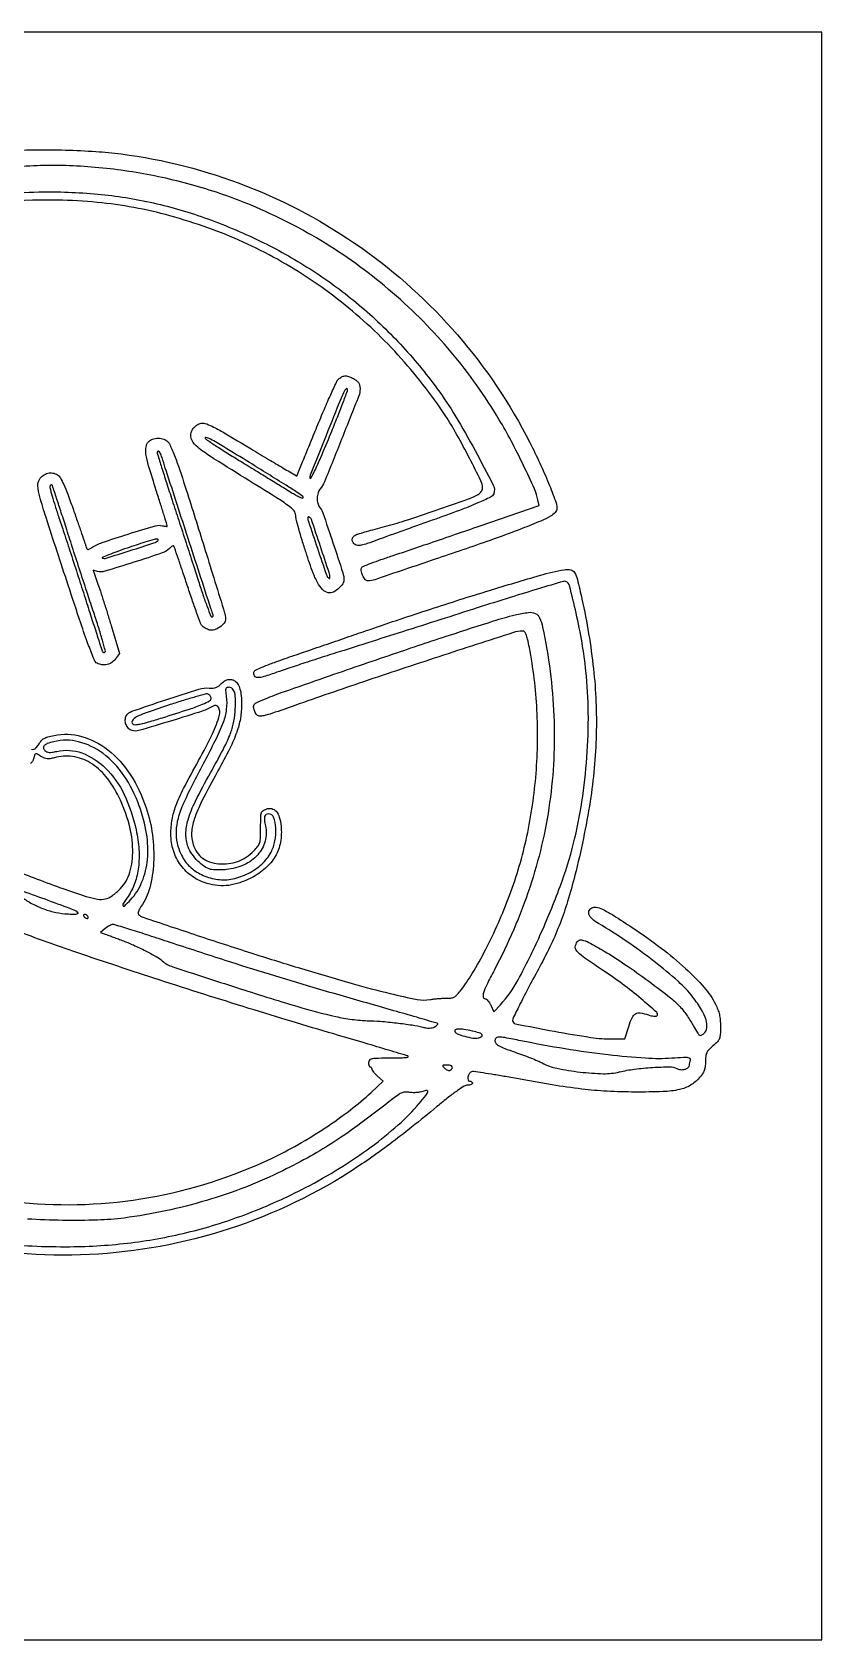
# Model space of a CAD drawing. Extents: x 0 to 800, y 0 to 800.
# Drawn here: x 407 to 800, y 0 to 800 of the extents above; entities that cross this region are included whole.
import ezdxf

# ---------------------------------------------------------------- set-up
doc = ezdxf.new("R2010")
doc.units = 0

msp = doc.modelspace()

# ---------------------------------------------------------------- linework, layer by layer
msp.add_lwpolyline([(0, 400), (0, 0), (400, 0), (800, 0), (800, 400), (800, 800), (400, 800), (0, 800)], close=True)
for points in [[(396.531251, 740.945834, -0.018543), (408.293962, 741.482377, -0.009174), (423.244954, 741.335155, -0.00917), (438.426456, 740.628208, -0.015868), (451, 739.409739, -0.061091), (513.532161, 723.417921, -0.06061), (570.528137, 692.76211, -0.060589), (618.527129, 649.322518, -0.060972), (654.596471, 595.730231, -0.009654), (659.522571, 585.566099, -0.010574), (663.898701, 575.520661, -0.007939), (667.338333, 566.75194, -0.089724), (668, 563.094403, -0.188302), (667.194754, 561.032039, -0.074087), (664.779231, 559.085076, -0.033966), (660.087524, 556.745416, -0.005717), (650.776373, 552.991276, -0.009288), (634.78785, 547.096188, -0.002087), (607.340687, 537.679738, -0.000466), (577.298443, 527.54413, -0.081292), (573.973803, 527, -0.223116), (572.58583, 527.651806, -0.063838), (571.278973, 529.712343, -0.063218), (570.519896, 532.070347, -0.197454), (570.852134, 533.670497, -0.151793), (571.488496, 534.17975, -0.002772), (575.569065, 535.753392, -0.006587), (580.396062, 537.51183, -0.00432), (586, 539.415903, 0.001837), (593.518177, 541.928818, 0.000564), (604.853113, 545.778076, 0.000564), (617.530676, 550.11519, 0.000618), (629.819107, 554.351646), (659.138213, 564.5), (658.602398, 567.208545, 0.05676), (656.845166, 572.718926, 0.006827), (651.451873, 584.302429, 0.00879), (645.229585, 596.643815, 0.013347), (639.351462, 607.121524, 0.040408), (615.392513, 640.772572, 0.039763), (586.21386, 670.328242, 0.039705), (552.680483, 694.930486, 0.040029), (515.768227, 713.847159, 0.029356), (487.832687, 723.567947, 0.027875), (458.465947, 730.148364, 0.02815), (428.857083, 733.371053, 0.031582), (400.199239, 733.055445, 0.034397)], [(371.735719, 716.733595, -0.039417), (410, 720.491273, -0.028083), (439.358821, 719.402834, -0.031997), (467.136447, 715.000414, -0.031843), (494.240687, 707.064938, -0.027319), (521.585563, 695.403498, -0.029476), (546.597965, 681.192932, -0.030582), (569.444789, 664.297839, -0.030559), (590.075302, 644.729252, -0.029337), (608.469493, 622.535266, -0.022593), (617.447512, 609.074449, -0.01234), (627.282526, 591.831597, -0.005432), (636.345491, 574.542228, -0.212713), (636.568607, 570.318191, -0.189747), (635.014928, 568.621551, -0.011698), (628.682951, 565.710492, -0.012701), (619.528422, 562.031455, -0.00426), (605.982912, 557.114476, 0.000651), (598.574814, 554.485722, 0.000556), (590.772287, 551.695786, 0.00056), (583.682434, 549.142824, 0.001594), (578.752534, 547.343604, -0.005966), (573.544657, 545.494373, -0.030935), (570.601584, 544.688044, -0.060679), (568.728614, 544.529678, -0.165452), (567.502534, 544.997897, -0.089321), (566.353779, 546.362014, -0.169264), (566.090708, 547.757061, -0.169345), (566.751695, 549.012955, -0.089421), (568.25, 549.97851, -0.026452), (569.699131, 550.493064, -0.002599), (573.257879, 551.52836, -0.00328), (577.517098, 552.713306, -0.002593), (582.138525, 553.940727, 0.014504), (592.400922, 556.929767, 0.004337), (607.865951, 562.073634, 0.003035), (623.22874, 567.436341, 0.037387), (628.897663, 569.945231, 0.069194), (629.701708, 570.530936, 0.056072), (630.382439, 571.353989, 0.057688), (630.844538, 572.277924, 0.087349), (631, 573.161023, 0.113949), (630.166221, 576.772076, 0.005292), (624.49972, 588.08313, 0.009689), (618.260469, 599.657984, 0.016724), (612.568651, 609, 0.040041), (588.90103, 639.451807, 0.040201), (560.711404, 665.697614, 0.040429), (528.848422, 686.963919, 0.041529), (494.256231, 702.607518, 0.017678), (475.304606, 708.601946, 0.022168), (457.348, 712.743209, 0.022223), (439.131778, 715.271182, 0.017915), (419.399805, 716.409631, 0.071266), (353.836266, 708.471715, 0.070491)], [(406.460519, 443.178147, 0.19981), (407.613294, 443.173693, 0.120384), (408.886691, 444.10249, 0.045979), (410.151005, 445.914874, -0.058233), (411.273519, 447.442996, -0.079574), (412.618435, 448.491317, -0.057204), (414.548696, 449.282504, -0.016983), (417.651005, 450.044172, -0.121803), (431.268348, 449.558924, -0.09723), (444.394213, 442.860319, -0.083579), (455.570761, 430.577932, -0.062593), (463.4831, 414.050747, -0.046825), (466.615043, 400.546606, -0.046737), (467.182322, 386.686846, -0.05041), (465.253039, 374.195115, -0.091455), (460.898093, 364.856885, 0.029559), (460.127785, 363.627336, 0.045385), (459.627429, 362.475687, 0.05597), (459.430455, 361.539307, 0.229635), (459.627045, 361.010508, 0.110366), (462.034825, 359.55548, 0.000553), (488.952054, 350.5568, 0.002863), (515.63204, 341.839604, 0.004231), (539.142806, 334.525388, 0.003626), (566.02963, 326.622067, 0.010246), (584.952717, 321.625556, 0.011452), (598.486635, 318.673527, 0.09064), (604.873873, 318.602833, -0.013569), (606.915702, 318.895951, -0.009492), (609.230051, 319.119896, -0.009584), (611.45763, 319.249941, -0.019617), (613.207153, 319.249798, 0.039237), (615.297611, 319.331627, 0.093996), (616.771507, 319.795643, 0.079973), (618.112886, 320.819706, 0.022964), (619.827859, 322.801997, 0.031574), (625.906958, 331.608682, 0.01592), (632.488895, 343.397488, 0.015069), (638.893132, 356.749341, 0.015109), (644.475436, 370.450929, 0.036131), (653.077343, 399.872295, 0.033141), (657.666145, 431.088928, 0.032964), (658.103698, 462.813379, 0.034767), (654.322572, 493.75, 0.008176), (653.432915, 497.976283, 0.039542), (652.701628, 500.316521, 0.082021), (651.939112, 501.572618, 0.218776), (651.009108, 502, 0.078474), (646.362715, 501.266237, 0.00058), (609.258874, 489.199962, 0.002482), (571.732474, 476.741658, 0.003259), (537.605503, 464.975251, -0.001986), (526.324921, 461.053742, -0.025899), (522.059946, 459.832844, -0.085219), (519.777321, 459.702615, -0.209587), (518.355503, 460.528499, -0.045419), (517.836294, 461.393501, -0.030395), (517.398179, 462.462221, -0.030619), (517.098003, 463.559376, -0.051506), (517, 464.508228, -0.2835), (517.976632, 466.092242, -0.020137), (522.908741, 468.327528, -0.011739), (531.902381, 471.731, -0.001287), (552.75, 479.005425, -0.001461), (586.581642, 490.602237, -0.002582), (614.579017, 499.946919, -0.002488), (636.538404, 507.029669, -0.018146), (647.198283, 509.988366, -0.023378), (653.844994, 511.250842, -0.140491), (657.294276, 510.771104, -0.188835), (659.419968, 508.623067, -0.048947), (660.927881, 503.900676, -0.042232), (666.545406, 459.852803, -0.045621), (664.437092, 416.634841, -0.045513), (654.514665, 374.425696, -0.041662), (636.910621, 333.375864, 0.006527), (633.113396, 325.998437, 0.038296), (631.47494, 321.963639, 0.117693), (631.316659, 319.85368, 0.368252), (632.318573, 319, -0.170334), (632.928499, 318.786009, -0.043316), (633.698968, 318.051606, -0.039108), (634.483985, 317.007317, -0.031042), (635.166174, 315.771425), (636.6952, 312.542851), (639.906532, 316.021425, 0.063625), (648.734617, 328.429366, 0.016484), (659.608447, 350.468178, 0.01742), (669.651911, 374.863536, 0.027397), (676.366979, 396.5, 0.023811), (680.501623, 417.050935, 0.019784), (682.980109, 439.214893, 0.019857), (683.692391, 461.403375, 0.024636), (682.518163, 482.025055, 0.015834), (680.565057, 496.108062, 0.013338), (677.630837, 510.875114, 0.006144), (674.379925, 524.446654, 0.24392), (672.400925, 526.676392, 0.165183), (671.334523, 526.718002, 0.000577), (658.890152, 523.010362, 0.002998), (644.780032, 518.696376, 0.001866), (628.282575, 513.476489, -0.000256), (610.183449, 507.685655, -0.000221), (591.178508, 501.625007, -0.000223), (573.948576, 496.147266, -0.00065), (562.048518, 492.386854, 0.001406), (552.339485, 489.302653, 0.001368), (542.559851, 486.136186, 0.001348), (533.980283, 483.306687, 0.005103), (528.63599, 481.467381, -0.010326), (522.137025, 479.306342, -0.075192), (518.89699, 478.815781, -0.263158), (517.472439, 479.621025, -0.18811), (517.15622, 481.46551, -0.232429), (517.961544, 482.505664, -0.013544), (521.71865, 484.220256, -0.013918), (527.322467, 486.414486, -0.00414), (536, 489.455724, 0.000232), (544.558049, 492.3802, 0.000126), (555.0875, 495.986768, 0.000125), (565.806625, 499.664312, 0.000198), (575, 502.825031, -0.004093), (605.036383, 512.890691, -0.004434), (634.444062, 522.19093, -0.003688), (659.800507, 529.759115, -0.029597), (671.674593, 532.458081, -0.087415), (674.908217, 532.425546, -0.213225), (676.825877, 531.100595, -0.076529), (678.23701, 527.699317, -0.005708), (680.522798, 517.896927, -0.027038), (686.258594, 483.153377, -0.033778), (687.631572, 450.498282, -0.032801), (684.588996, 417.188351, -0.023288), (677.015328, 380.437091, -0.011476), (673.387071, 367.466254, -0.018091), (669.621115, 356.538726, -0.018727), (665.177495, 346.187972, -0.013564), (659.493194, 335, 0.002826), (654.142458, 325.005938, 0.004897), (649.825294, 316.634155, 0.002105), (646.333331, 309.623312, 0.114978), (646, 308.192932, 0.358847), (647.364628, 306.536373, 0.002452), (666.792501, 302.845266, 0.008419), (684.931324, 299.806075, 0.037302), (695.713729, 299.000196), (701.927458, 299), (703.840281, 305.25, -0.03089), (705.468869, 309.593035, -0.156071), (707.174147, 311.497917, -0.173781), (709.558902, 311.948802, -0.0404), (713.584355, 310.97216, 0.022019), (714.993668, 310.574914, 0.030181), (716.291925, 310.351564, 0.030572), (717.341995, 310.300172, 0.199651), (717.817002, 310.504562, 0.426204), (717.756192, 312.219467, 0.007345), (709.930719, 319.012409, 0.01513), (700.702115, 326.322853, 0.013854), (690.777922, 333.288243, -0.003674), (682.949962, 338.547831, -0.02696), (679.368179, 341.286977, -0.06247), (677.629933, 343.193579, -0.185971), (677.205675, 344.878135, -0.135687), (678.274264, 347.472246, -0.271233), (680.264826, 348.268688, -0.08698), (683.929609, 347.043454, -0.009923), (691.543955, 342.723997, -0.015315), (701.950087, 336.105491, -0.009372), (713.825262, 327.701779, -0.008105), (724.600305, 319.496776, -0.045843), (729.83589, 314.53413, -0.01963), (731.292288, 312.73783, -0.009455), (733.022088, 310.330707, -0.00936), (734.733666, 307.749267, -0.01324), (736.152125, 305.384443, 0.006404), (738.15008, 301.947852, 0.095716), (739.071825, 300.918439, 0.277311), (739.933112, 300.824494, 0.075941), (741.121085, 301.60958, 0.177339), (742.652239, 304.5207, 0.10558), (742.34657, 308.472115, 0.066127), (740.077654, 313.557698, 0.026096), (735.717639, 319.877857, 0.047896), (728.528793, 327.566975, 0.015501), (716.522832, 337.522308, 0.015464), (702.581361, 347.695129, 0.018158), (688.75, 356.42718, -0.052424), (685.58781, 358.740407, -0.125656), (683.996608, 361.14558, -0.226352), (684.218023, 363.136884, -0.17875), (685.950021, 364.484137, -0.151719), (688.213848, 364.498149, -0.044409), (691.478264, 363.180224, -0.023261), (696.483191, 360.321329, -0.004184), (705.5, 354.492523, -0.016688), (719.982218, 344.249266, -0.023494), (732.120751, 334.108648, -0.026773), (741.425105, 324.595866, -0.062226), (747.019156, 316.357301, -0.026748), (748.207965, 313.686076, -0.036933), (748.961748, 311.173024, -0.034592), (749.368461, 308.452899, -0.019819), (749.5, 305.135642, -0.0128), (749.398664, 301.177828, -0.08042), (748.97536, 299.208167, -0.098174), (747.981672, 297.650716, -0.023593), (745.75, 295.529665, 0.022689), (743.671658, 293.561479, 0.080582), (742.629219, 292.058573, 0.084806), (742.143021, 290.344598, 0.026806), (742, 287.678819, -0.029057), (741.854684, 285.1804, -0.061179), (741.396549, 283.295258, -0.061118), (740.495503, 281.575832, -0.028947), (738.953373, 279.599676, -0.081302), (734.505484, 275.943489, -0.077614), (729.053667, 273.823599, -0.045207), (720.964699, 272.802418, -0.010032), (707, 272.590648, -0.011913), (693.04328, 272.991648, -0.016189), (680.488619, 274.060403, -0.012205), (665.616791, 276.182074, -0.003748), (643.280448, 280.099359, 0.003852), (636.861115, 281.223778, 0.005812), (631.250831, 282.095083, 0.002524), (626.462728, 282.757158, 0.125341), (625.521054, 282.646453, 0.160796), (624.382184, 281.715522, 0.092677), (623.715628, 280.055544, 0.125365), (623.792539, 278.58959, 0.328327), (624.59362, 278, -0.069385), (625.131138, 277.925048, -0.085458), (625.586876, 277.70625, -0.100015), (625.89159, 277.381338, -0.139383), (626, 277, -0.221988), (625.821252, 276.617232, -0.076817), (625.286077, 276.29375, -0.058416), (624.500255, 276.07318, -0.039257), (623.569623, 276, 0.137877), (621.896007, 275.52955, 0.015304), (618.539108, 273.336643, 0.014787), (614.115971, 270.051418, 0.006108), (608.319623, 265.358156, -0.004887), (595.711975, 255.098758, -0.007697), (584.669796, 246.565993, -0.008738), (574.556182, 239.268728, -0.010502), (564.787753, 232.776924, -0.066846), (500.600852, 203.179857, -0.066725), (430.839694, 191.541694, -0.066746), (360.495388, 198.687768, -0.066957)], [(397.273476, 383.266785, 0.002851), (409.261937, 378.578993, 0.006324), (421.991608, 373.868784, 0.008492), (433.647441, 369.944437, 0.03359), (439.221552, 368.576666, 0.099985), (443.133345, 368.677763, 0.104932), (446.589874, 370.280797, 0.039187), (450.626404, 373.833121, 0.123026), (455.343286, 381.958604, 0.074624), (456.81614, 393.037441, 0.062886), (454.963768, 405.956685, 0.046445), (449.8592, 419.483679, 0.056521), (443.415129, 429.613322, 0.087172), (435.612199, 436.421018, 0.101201), (426.873439, 439.529609, 0.10309), (417.67698, 438.927257, -0.023086), (415.612185, 438.455338, -0.065017), (414.135846, 438.383412, -0.078594), (412.855823, 438.693994, -0.046317), (411.462164, 439.432834, 0.01393), (409.38531, 440.712406, 0.195097), (408.533404, 440.831564, 0.251451), (407.959923, 440.308903, 0.023288), (407.38758, 438.408107, -0.082746), (406.816519, 437.097868, -0.070318), (405.824348, 435.958707, -0.053594)], [(401.354399, 217.689387, 0.068722), (464.815006, 220.079376, 0.06698), (525.848099, 239.537853, 0.019012), (539.204365, 246.498239, 0.01653), (552.64617, 254.767001, 0.016912), (565.110815, 263.634862, 0.024083), (575.5, 272.39159), (581.5, 277.964341), (578.75, 280.434205, -0.019468), (577.697075, 281.456651, -0.024417), (576.807812, 282.486386, -0.023775), (576.161349, 283.399692, -0.143069), (576, 283.952034, 0.080969), (575.934752, 284.352307, 0.091756), (575.746357, 284.69216, 0.100716), (575.465864, 284.919388, 0.120608), (575.136536, 285, -0.241343), (574.814734, 285.164936, -0.076239), (574.561936, 285.660937, -0.056668), (574.41, 286.388187, -0.036512), (574.392976, 287.25, -0.133474), (574.808912, 288.510952, -0.186533), (575.766698, 289.191792, -0.05618), (577.838262, 289.477174, -0.004254), (583.50644, 289.568719, 0.001888), (589.768614, 289.640211, 0.016366), (592.553461, 289.773764, 0.051742), (593.816327, 290.008844, 0.571458), (593.916667, 290.410124, 0.121988), (593.522573, 290.643529, 0.000106), (582.900521, 293.833191, 0.001114), (571.024142, 297.367955, 0.000682), (557, 301.487201, -0.004007), (514.613625, 314.243995, -0.003376), (469.936728, 328.412878, -0.003448), (428.894282, 342.048347, -0.008194), (398.614392, 352.897304, 0.002444)], [(390.042582, 197.389545, 0.018743), (406.725865, 195.996206, 0.013306), (425.5, 195.635117, 0.028866), (456.043369, 197.626183, 0.030672), (485.529565, 203.117907, 0.030453), (514.31348, 212.222471, 0.027631), (542.758647, 225.010136, 0.018872), (559.762088, 234.64367, 0.020665), (575.468483, 245.263439, 0.022135), (589.026529, 256.230031, 0.034974), (599.502159, 266.893952, 0.008288), (602.835023, 270.932184, 0.097819), (603.767208, 272.729753, 0.527103), (603.253088, 273.356746, 0.07013), (601.25, 272.895703, -0.048334), (599.93415, 272.532007, -0.024698), (598.231842, 272.320375, -0.024288), (596.440798, 272.274273, -0.033394), (594.837123, 272.41834, 0.044999), (592.677042, 272.562023, 0.084982), (590.968396, 272.227965, 0.06134), (589.126519, 271.256954, 0.014631), (586.337123, 269.193347, -0.007198), (570.402525, 257.034271, -0.014896), (557.549219, 248.096247, -0.016958), (545.321934, 240.701545, -0.013006), (531.5, 233.435358, -0.021981), (513.071711, 225.337421, -0.020173), (493.473184, 218.630288, -0.01992), (473.137143, 213.447232, -0.020059), (452.5, 209.913015, -0.025037), (439.309504, 208.863035, -0.011257), (421.928885, 208.743844, -0.011292), (404.368598, 209.415634, -0.022325)]]:
    msp.add_lwpolyline(points, format="xyb")
for points in [[(566.315741, 627.850296, -0.03924), (568.052695, 626.754158, -0.081659), (569.160161, 625.6039, -0.090189), (569.77546, 624.239283, -0.056716), (570.003551, 622.5, -0.098298), (569.384583, 619.076741, -0.001137), (560.849145, 597.526835, -0.001349), (552.299134, 576.249773, -0.080651), (550.155836, 572.720352, 0.106201), (549.105529, 570.775139, 0.062685), (548.687694, 568.157289, 0.063344), (548.931356, 565.557503, 0.118742), (549.856543, 563.672855, -0.09072), (551.461095, 560.816242, -0.002035), (556.528781, 545.863499, -0.002285), (561.424649, 530.996396, -0.07855), (562, 527.356657, -0.152048), (561.391208, 525.400966, -0.058955), (559.497227, 523.247359, -0.058434), (557.100344, 521.554426, -0.125201), (554.920905, 521, -0.174851), (551.995022, 522.055457, -0.086306), (549.39583, 525.102741, -0.044218), (546.665886, 530.81761, -0.009944), (543.093694, 541.000974, -0.005233), (541.142074, 547.156558, -0.006829), (539.492963, 552.829501, -0.005198), (538.229679, 557.600432, -0.06125), (537.988734, 559.500974, 0.182476), (537.12546, 561.76192, 0.052825), (534.318238, 564.322738, 0.018777), (528.428775, 568.32111, 0.001562), (512.738734, 578.065345, -0.003652), (495.060517, 589.147, -0.039961), (488.374066, 594.199704, -0.131135), (485.945884, 597.881595, -0.196424), (486.195434, 601.676158, -0.060104), (486.901627, 602.769134, -0.039764), (487.946714, 603.84005, -0.039768), (489.147982, 604.731878, -0.060174), (490.325295, 605.28459, -0.154434), (492.734204, 605.314167, -0.041992), (496.317038, 603.891014, -0.017883), (502.329618, 600.623481, -0.001985), (515.754612, 592.621082, 0.001014), (524.433526, 587.424857, 0.00169), (531.765447, 583.088783, 0.000115), (538.353015, 579.224948, 0.396636), (538.517764, 579.262651, 0.049993), (538.626517, 579.466192, 0.000025), (541.394793, 586.186308, 0.000355), (544.468516, 593.664034, 0.000216), (548.088447, 602.499248, -0.003583), (551.821589, 611.438705, -0.005227), (555.249419, 619.25675, -0.002694), (558.252756, 625.821833, -0.087912), (559.25, 627.249248, -0.068898), (560.802421, 628.4246, -0.106803), (562.403213, 628.91568, -0.095721), (564.190758, 628.725487, -0.046947)], [(562.254622, 621.475765, 0.027269), (560.560899, 617.848684, 0.00056), (553.097133, 599.228298, 0.000175), (545.241251, 579.545905, 0.095137), (545, 578.289469, 0.762232), (545.566672, 578.133718, 0.02338), (547.383458, 581.54226, 0.010472), (550.453055, 588.379014, 0.002251), (555.469609, 600.358935, 0.003254), (558.748022, 608.436539, 0.005109), (561.449147, 615.424963, 0.001583), (563.701388, 621.492274, 0.17012), (563.714576, 622.356272, 0.229278), (563.474197, 622.602926, 0.226303), (563.129623, 622.569192, 0.098216), (562.697189, 622.175525, 0.036289)], [(474.273576, 596.25, -0.069207), (475.055699, 595.100161, -0.009912), (476.2695, 592.517187, -0.011103), (477.584669, 589.382704, -0.009274), (478.844504, 586, -0.00779), (484.063666, 570.375931, -0.001531), (492.91523, 542.136889, -0.00029), (502.574119, 510.924554, -0.075023), (503, 508.102202, -0.162515), (502.284953, 505.960367, -0.078349), (500.183833, 503.923014, -0.07651), (497.492878, 502.586799, -0.136854), (495.043281, 502.498208, -0.041406), (493.980503, 502.848791, -0.032025), (492.890369, 503.396285, -0.03288), (491.933177, 504.044402, -0.064317), (491.285634, 504.69713, -0.073379), (490.602342, 505.928911, -0.002349), (488.61542, 511.284401, -0.004493), (486.353195, 517.64763, -0.003099), (483.900823, 524.892397, 0.000747), (481.506632, 532.076384, 0.001172), (479.424958, 538.243615, 0.000287), (477.587434, 543.635532, 0.045955), (477.328715, 544.213525, 0.31474), (477.040447, 544.352147, 0.075736), (476.507308, 544.179721, 0.051389), (475.827244, 543.74701, 0.029018), (475.096474, 543.096474, -0.114687), (471.51298, 540.864642, -0.004931), (457.320861, 536.18065, -0.004341), (442.899303, 531.715705, -0.137695), (439.2302, 531.650052), (437.038587, 532.223172), (439.469748, 525.361586, -0.005933), (440.68324, 521.8031, -0.001866), (442.415347, 516.451993, -0.001864), (444.303765, 510.46594, -0.002064), (446.083346, 504.666477), (450.265783, 490.832953), (448.283995, 488.166477, -0.085746), (446.393262, 486.367369, -0.088772), (444.030365, 485.333583, -0.090168), (441.48733, 485.192334, -0.092017), (439.076958, 485.958813, -0.175828), (437.67847, 487.517426, -0.00687), (434.851927, 494.816517, -0.007789), (430.934646, 505.885393, -0.00175), (424.624806, 524.85808, -0.000637), (413.630026, 558.452366, -0.012674), (410.540805, 568.816897, -0.043579), (409.573647, 574.216938, -0.169125), (410.385901, 577.466207, -0.086183), (412.231701, 579.439685, -0.101435), (414.538202, 580.538803, -0.105605), (417.016257, 580.618349, -0.100764), (419.357118, 579.685577, -0.117387), (420.755476, 578.205609, -0.024193), (422.408207, 574.991652, -0.017287), (424.451279, 570.049791, -0.005069), (427.247431, 562.32534, -0.000617), (429.420918, 556.100737, -0.000846), (431.360662, 550.492888, -0.000543), (432.977919, 545.774989, -0.009991), (433.459442, 544.267468, 0.027614), (433.917026, 542.991789, 0.232502), (434.365584, 542.602881, 0.19301), (435.003344, 542.682323, 0.018698), (436.364015, 543.502856, -0.063362), (441.554746, 546.032618, -0.006511), (454.553996, 550.25274, -0.004054), (468.122536, 554.342859, -0.133427), (471.508553, 554.408497, 0.015601), (472.464043, 554.200138, 0.02718), (473.268137, 554.095702, 0.02745), (473.866753, 554.083774, 0.40401), (474, 554.221763, 0.074986), (473.948457, 554.563513, 0.000161), (472.384375, 559.625034, 0.001099), (470.608527, 565.320916, 0.000682), (468.5, 572, -0.004236), (464.726574, 584.255652, -0.033127), (463.40151, 590.072356, -0.080352), (463.410681, 593.590506, -0.144135), (464.654988, 596.171259, -0.129226), (466.662153, 597.481147, -0.078408), (469.476022, 597.948775, -0.07875), (472.284004, 597.527293, -0.133058)], [(493, 597.769122, 0.053316), (494.172458, 596.813643, 0.001686), (499.346875, 593.468619, 0.003258), (505.494443, 589.580144, 0.002252), (512.5, 585.256305, -0.00026), (519.777136, 580.804769, -0.000294), (526.757802, 576.523936, -0.000268), (532.689088, 572.877437, -0.001619), (535.760601, 570.973088, 0.012099), (537.818935, 569.755881, 0.019083), (539.646615, 568.823616, 0.013796), (541.152833, 568.176248, 0.29943), (541.602358, 568.269024, 0.458245), (541.5484, 568.997037, 0.013903), (538.74557, 570.954452, 0.00665), (533.157684, 574.524508, 0.000341), (514.913699, 585.824369, 0.001915), (502.147056, 593.652204, 0.011786), (495.464777, 597.50159, 0.074996), (493.284349, 598.295895, 0.741019)], [(469, 591.045623, 0.074604), (469.150946, 590.0396, 0.00083), (471.185399, 583.45163, 0.00256), (473.588275, 575.853737, 0.001663), (476.439656, 567.095623, -0.000606), (479.701256, 557.148973, -0.000423), (483.356656, 545.923402, -0.000427), (486.842884, 535.155218, -0.000887), (489.539712, 526.75, 0.004822), (491.782337, 519.944964, 0.007832), (493.833156, 514.214062, 0.00256), (495.686056, 509.356902, 0.309676), (496.207045, 509, 0.141261), (496.553502, 509.099875, 0.149569), (496.784443, 509.367188, 0.119104), (496.857502, 509.772127, 0.072808), (496.758664, 510.25, -0.008755), (495.733654, 513.224982, -0.000033), (484.438044, 547.980813, -0.000058), (473.451667, 581.805904, -0.004825), (471.820527, 587, 0.022934), (470.919582, 589.542944, 0.055677), (469.970527, 591.290165, 0.308113), (469.373104, 591.517906, 0.347345)], [(415.625559, 574.203159, 0.206476), (415.516696, 573.464597, 0.003106), (416.690885, 569.173468, 0.007803), (418.181104, 564.159709, 0.005006), (420.059241, 558.386628, -0.001669), (422.530973, 550.957864, -0.000626), (425.947771, 540.529197, -0.00062), (429.64058, 529.162448, -0.000753), (433.072238, 518.5, 0.000115), (436.173043, 508.823234, 0.000178), (438.859004, 500.457944, 0.000054), (441.195082, 493.1939, 0.005477), (441.531358, 492.186618, 0.077823), (441.775028, 491.728127, 0.109567), (442.125381, 491.427778, 0.128862), (442.525718, 491.332298, 0.133634), (442.915307, 491.447657, 0.331103), (443.161407, 492.06788, 0.002644), (441.675578, 497.499183, 0.008037), (439.795628, 503.836108, 0.004899), (437.382238, 511.261039, -0.001377), (434.405829, 520.203371, -0.000732), (430.766275, 531.293935, -0.000728), (427.07905, 542.641459, -0.001131), (423.934815, 552.441719, 0.00099), (421.229955, 560.880672, 0.001601), (418.891614, 568.048159, 0.000225), (416.791099, 574.407831, 0.117015), (416.575083, 574.75825, 0.220396), (416.38697, 574.827246, 0.112142), (416.14155, 574.749802, 0.076406), (415.873023, 574.531973, 0.045825)], [(544, 558.464453, 0.080752), (544.333009, 556.415975, 0.000924), (548.753524, 543.260061, 0.000726), (553.275839, 529.946887, 0.105927), (554.11313, 528.55, 0.041126), (554.454494, 528.239836, 0.126224), (554.739482, 528.117925, 0.269947), (554.922318, 528.18973, 0.168891), (555, 528.413149, 0.079057), (554.578534, 531.062085, 0.00158), (550.298429, 544.032892, 0.00081), (545.7907, 557.477263, 0.174771), (544.957725, 558.526128, 0.048765), (544.590387, 558.706354, 0.10614), (544.281332, 558.752172, 0.182871), (544.081295, 558.661385, 0.198288)], [(454, 543.254386, 0.004805), (448.90116, 541.466803, 0.008896), (444.801826, 539.902242, 0.005262), (441.632119, 538.588504, 0.690174), (441.644516, 538.285161, 0.156717), (443.498819, 538.26505, 0.001768), (455.527367, 542.03337, 0.00234), (467.306204, 545.83, 0.110332), (469.45, 547.1042, 0.64509), (469.254011, 547.674385, 0.084725), (467.493938, 547.54185, 0.017949), (462.876071, 546.213466, 0.002899)], [(507.600296, 477.234687, -0.114241), (509.117003, 475.621464, -0.063504), (510.174201, 473.12262, -0.046732), (510.802451, 469.670227, -0.021656), (511, 465.11123, -0.044969), (510.392553, 458.370857, -0.041451), (508.586963, 451.654111, -0.029787), (505.138949, 443.611637, -0.010163), (499.217093, 432.371722, 0.008182), (491.267232, 417.426436, 0.037), (487.436225, 408.32808, 0.065954), (486.140775, 401.694159, 0.095263), (486.906428, 395.783525, 0.067445), (488.785037, 391.928629, 0.083369), (491.51781, 389.021544, 0.081343), (495.108003, 387.117568, 0.060711), (499.503749, 386.208132, 0.049174), (504.54084, 386.286371, 0.058519), (509.165844, 387.372728, 0.05959), (513.345586, 389.478306, 0.054003), (517.065822, 392.571272, 0.027602), (519.113058, 394.933349, 0.093678), (520.036182, 396.741161, 0.063302), (520.416206, 399.113063, 0.008109), (520.5, 404.279762, -0.005306), (520.555984, 409.554708, -0.068393), (520.864904, 411.496122, -0.166686), (521.646426, 412.580007, -0.0691), (523.271588, 413.421493, -0.136484), (526.012206, 413.60953, -0.164553), (528.229186, 412.313626, -0.110134), (529.804511, 409.404199, -0.043718), (530.665097, 404.917229, -0.070643), (530.353811, 396.92652, -0.085178), (527.781505, 389.878191, -0.082815), (522.932566, 383.944477, -0.062644), (515.955654, 379.219436, -0.034713), (510.083771, 376.731561, -0.050483), (504.611465, 375.447464, -0.054132), (499.293589, 375.333407, -0.049088), (493.890165, 376.343552, -0.080847), (486.543314, 379.840558, -0.082952), (480.759181, 385.461846, -0.082056), (477.071033, 392.715179, -0.076816), (475.8, 400.939608, -0.04325), (476.430196, 408.211436, -0.047093), (478.301797, 415.053532, -0.029697), (482.134927, 423.625404, -0.006867), (489.628538, 437.553074, 0.014804), (496.509401, 450.843174, 0.046956), (499.979507, 460.224385, 0.199819), (499.464002, 464.04852, 0.426367), (496.856902, 464.676311, -0.064058), (491.462442, 462.12475, -0.004856), (476.027823, 457.279858, -0.002904), (459.883869, 452.48626, -0.132958), (456.451244, 452.422881, -0.145406), (454.683904, 453.469569, -0.098873), (453.453679, 455.475178, -0.096639), (453.070614, 457.842517, -0.13135), (453.693804, 459.904777, -0.172049), (456.384546, 462.060141, -0.003418), (473.253912, 467.796359, -0.005063), (489.711026, 473.082725, -0.098528), (495, 473.636165, 0.037333), (496.80092, 473.604592, 0.070963), (498.218969, 473.89026, 0.074355), (499.457185, 474.548988, 0.044815), (500.702251, 475.656342, -0.06039), (502.407071, 477.080273, -0.087797), (504.207726, 477.841755, -0.100257), (505.977411, 477.886169, -0.103865)], [(503.348289, 469.475608, -0.0641), (503.401437, 462.988103, -0.060432), (501.824762, 456.56054, -0.026953), (497.712497, 447.230993, -0.003157), (487.298896, 427, 0.013707), (482.11725, 416.389072, 0.040148), (479.354665, 408.740396, 0.057048), (478.388059, 402.446137, 0.064733), (478.941831, 396.369323, 0.072899), (481.539643, 389.585232, 0.083306), (485.89094, 384.176445, 0.081577), (491.852235, 380.40318, 0.066421), (499.146198, 378.39344, 0.086863), (506.604795, 378.670095, 0.065291), (514.358201, 381.41942, 0.065448), (521.121566, 386.065066, 0.088373), (525.673828, 391.907284, 0.077082), (527.618404, 397.551662, 0.05959), (528.00178, 404.055234, 0.070359), (526.935722, 409.296879, 0.317481), (524.523833, 411, 0.138537), (523.223192, 410.632573, 0.190531), (522.501608, 409.670664, 0.098652), (522.377507, 407.910411, 0.023688), (522.885799, 405.012756, -0.122488), (522.713286, 397.430102, -0.116258), (519.023674, 390.643844, -0.103905), (512.268364, 385.674148, -0.081267), (503.461316, 383.283852, -0.015007), (501.249947, 383.122504, -0.013885), (498.974753, 383.088252, -0.014029), (496.948392, 383.170915, -0.044298), (495.60726, 383.383724, -0.08887), (492.494744, 384.785572, -0.046098), (489.203449, 387.516327, -0.044816), (486.322763, 390.960733, -0.060606), (484.429005, 394.546727, -0.094091), (483.281932, 400.952917, -0.070394), (484.363089, 408.058046, -0.043149), (488.052272, 417.353649, -0.011669), (495.478729, 431.364762, 0.005962), (501.777642, 442.927694, 0.025612), (505.085678, 450.034146, 0.04047), (506.856361, 455.686994, 0.037909), (507.742503, 461.676707, 0.015137), (507.98583, 467.633528, 0.060444), (507.584846, 471.25793, 0.126735), (506.54171, 473.246761, 0.211998), (504.845024, 474, 0.077076), (503.697832, 473.822102, 0.240381), (503.158321, 473.288912, 0.10417), (503.033505, 472.178044, 0.010129)], [(475.5, 465.361333, 0.004773), (464.058027, 461.517118, 0.034655), (458.726475, 459.244389, 0.117558), (456.663332, 457.484374, 0.369533), (456.793566, 455.806434, 0.218113), (457.974609, 455.367407, 0.032235), (460.560929, 455.726724, 0.020638), (464.635048, 456.740001, 0.004476), (471.57531, 458.841239, 0.002862), (485.000776, 463.12202, 0.019211), (491.567257, 465.53988, 0.03625), (495.111757, 467.312328, 0.316167), (495.794006, 468.831127, 0.078177), (495.561385, 469.475808, 0.067568), (495.132892, 470.054626, 0.069708), (494.581212, 470.482271, 0.095649), (493.988516, 470.684957, 0.102827), (492.916724, 470.613958, 0.00232), (487.943502, 469.206911, 0.005123), (482.122329, 467.465972, 0.003433)], [(417.517274, 446.921726, 0.022524), (414.269456, 445.959573, 0.110979), (412.655348, 444.960818, 0.260438), (412.324147, 443.83486, 0.142242), (413.042857, 442.53802, 0.08652), (413.999426, 441.870117, 0.091718), (415.106327, 441.582756, 0.058132), (416.625441, 441.651251, 0.015617), (419, 442.113895, -0.144583), (431.435232, 441.322934, -0.107842), (443.101633, 433.918189, -0.086719), (452.550991, 420.608762, -0.059332), (458.498239, 403.008372, -0.034247), (459.862148, 393.249912, -0.047909), (459.639135, 384.452175, -0.053582), (457.833786, 376.676927, -0.064371), (454.477632, 369.966761, 0.006411), (451.938142, 366.086594, 0.304934), (451.960651, 365.19562, 0.462947), (452.646301, 365.1362, 0.007551), (455.696034, 368.25, 0.094202), (461.407275, 377.120176, 0.073014), (464.125811, 388.304848, 0.063923), (463.674595, 401.189045, 0.046848), (460.044427, 415.040879, 0.060591), (452.351862, 430.14848, 0.084075), (441.907612, 441.142533, 0.099139), (429.875031, 446.890521, 0.123367)], [(400.5, 370.435353, 0.042008), (405.393963, 367.01969, 0.035449), (411.070245, 364.246146, 0.035341), (417.10176, 362.294247, 0.040991), (423.056359, 361.330902, 0.007032), (426.497804, 361.10899, 0.031394), (428.519345, 361.134135, 0.09744), (429.422158, 361.383483, 0.501165), (429.5, 361.816419, 0.115472), (427.491746, 363.159927, 0.001882), (414.711147, 367.911161, 0.002275), (402.061697, 372.494294, 0.091419), (399.164266, 372.964037, 0.16832), (398.638696, 372.769134, 0.356028), (398.558671, 372.370452, 0.085271), (399.115867, 371.646716, 0.012814)], [(432.5, 360, 0.064269), (432.810561, 359.617474, 0.051777), (433.230237, 359.29375, 0.053414), (433.689814, 359.073533, 0.085235), (434.118034, 359, 0.117858), (434.449529, 359.079239, 0.186277), (434.642737, 359.29375, 0.154201), (434.661825, 359.617617, 0.076764), (434.5, 360, 0.064269), (434.189439, 360.382526, 0.051777), (433.769763, 360.70625, 0.053414), (433.310186, 360.926467, 0.085235), (432.881966, 361, 0.117858), (432.550471, 360.920761, 0.186277), (432.357263, 360.70625, 0.154201), (432.338175, 360.382383, 0.076764)], [(443.153813, 353.97855), (440.807625, 352.023639), (443.153813, 351.154458, 0.000063), (444.435222, 350.679924, 0.000015), (446.573307, 349.888522, 0.000015), (449.030827, 348.979051, 0.000015), (451.5, 348.065439, -0.016733), (457.11408, 345.772037, -0.012396), (463.163008, 342.879301, -0.011572), (468.541465, 339.982746, -0.049927), (471.5, 337.884341, 0.100224), (476.745205, 334.902608, 0.001703), (508.428997, 324.623118, 0.004669), (538.603328, 315.256616, 0.017001), (558, 310.145538, 0.013701), (561.765176, 309.396995, 0.009481), (566.059375, 308.74849, 0.009569), (570.212423, 308.28229, 0.019321), (573.5, 308.104543, -0.016259), (580.100439, 307.788184, -0.008793), (588.195583, 306.992354, -0.008574), (595.959106, 305.955821, -0.025142), (601.245823, 304.883321, 0.025881), (603.050424, 304.52, 0.043623), (604.590747, 304.427883, 0.05167), (605.919005, 304.602491, 0.064449), (607.081469, 305.043601, 0.022113), (607.853625, 305.501865, 0.039468), (608.437263, 305.953643, 0.052368), (608.781073, 306.338964, 0.367661), (608.762291, 306.571042, 0.125732), (608.373558, 306.801555, 0.000117), (598.213732, 309.776602, 0.001186), (586.846963, 313.072945, 0.000726), (573.426645, 316.909242, -0.001894), (546.650523, 324.63111, -0.003445), (524.838246, 331.174541, -0.003378), (502.836126, 338.103538, -0.001743), (475.398277, 347.054275, 0.001538), (464.90937, 350.480698, 0.002396), (455.846941, 353.36242, 0.00068), (447.948745, 355.820532, 0.081215), (446.898277, 355.966731, 0.089387), (446.203497, 355.824381, 0.026938), (445.221551, 355.368979, 0.026049), (444.154736, 354.729211, 0.025604)], [(617.218289, 302.845134, 0.221811), (618.369732, 301.629542, 0.023639), (622.151519, 300.3398, 0.02843), (626.133413, 299.430301, 0.09972), (628.75, 299.511628, 0.073314), (630.593275, 300.23979, 0.463533), (630.751389, 301.108158, 0.148354), (629.356577, 302.038517, 0.020608), (625.950779, 302.917136, 0.011455), (621.675662, 303.732023, 0.043449), (618.966126, 303.94543, 0.107254), (617.555065, 303.627018, 0.381239)], [(637.180449, 297.879344, 0.163706), (637.809204, 296.654001, 0.068212), (639.323137, 295.536297, 0.035368), (642.050268, 294.288758, 0.0074), (647, 292.518174, -0.006464), (650.944225, 291.11559, -0.00605), (654.939422, 289.581206, -0.006036), (658.4524, 288.133655, -0.020543), (660.687395, 287.070495, 0.070034), (668.075926, 284.41317, 0.022567), (679.59419, 282.550997, 0.022695), (691.271534, 281.734867, 0.06675), (699.262085, 282.608562, -0.029029), (706.670935, 283.988684, -0.01664), (715.725868, 284.831866, -0.012345), (724.257712, 285.129636, -0.122806), (727.712287, 284.305486, 0.097531), (729.674145, 283.732558, 0.086717), (731.794668, 283.909644, 0.10567), (733.41143, 284.724564, 0.227129), (734, 285.953396, -0.045543), (734.040774, 286.400107, -0.015015), (734.179694, 287.045311, -0.014814), (734.377553, 287.75545, -0.016265), (734.611725, 288.430554, 0.306031), (734.428922, 289.219981, 0.163379), (733.475941, 289.651728, 0.038086), (731.100032, 289.711981, 0.003665), (725.326864, 289.376121, -0.033234), (712.153953, 289.389324, -0.011991), (693.494759, 291.100017, -0.011327), (672.15785, 294.064627, -0.010098), (650.139921, 298.091866, 0.004336), (642.129574, 299.652613, 0.050081), (638.942259, 299.919952, 0.212699), (637.591479, 299.291359, 0.219857)], [(612.189753, 284.381676, 0.051703), (612.89009, 283.812922, 0.061341), (613.654633, 283.437703, 0.07196), (614.36516, 283.301025, 0.151121), (614.904039, 283.440693, 0.100978), (615.853624, 284.333963, 0.303463), (615.87514, 285.180553, 0.197863), (614.990898, 285.806848, 0.056456), (613.285714, 286, 0.009828), (611.631925, 285.967491, 0.238423), (611.240734, 285.75, 0.341131), (611.264421, 285.369854, 0.016417)]]:
    msp.add_lwpolyline(points, format="xyb", close=True)

doc.saveas('drawing.dxf')
